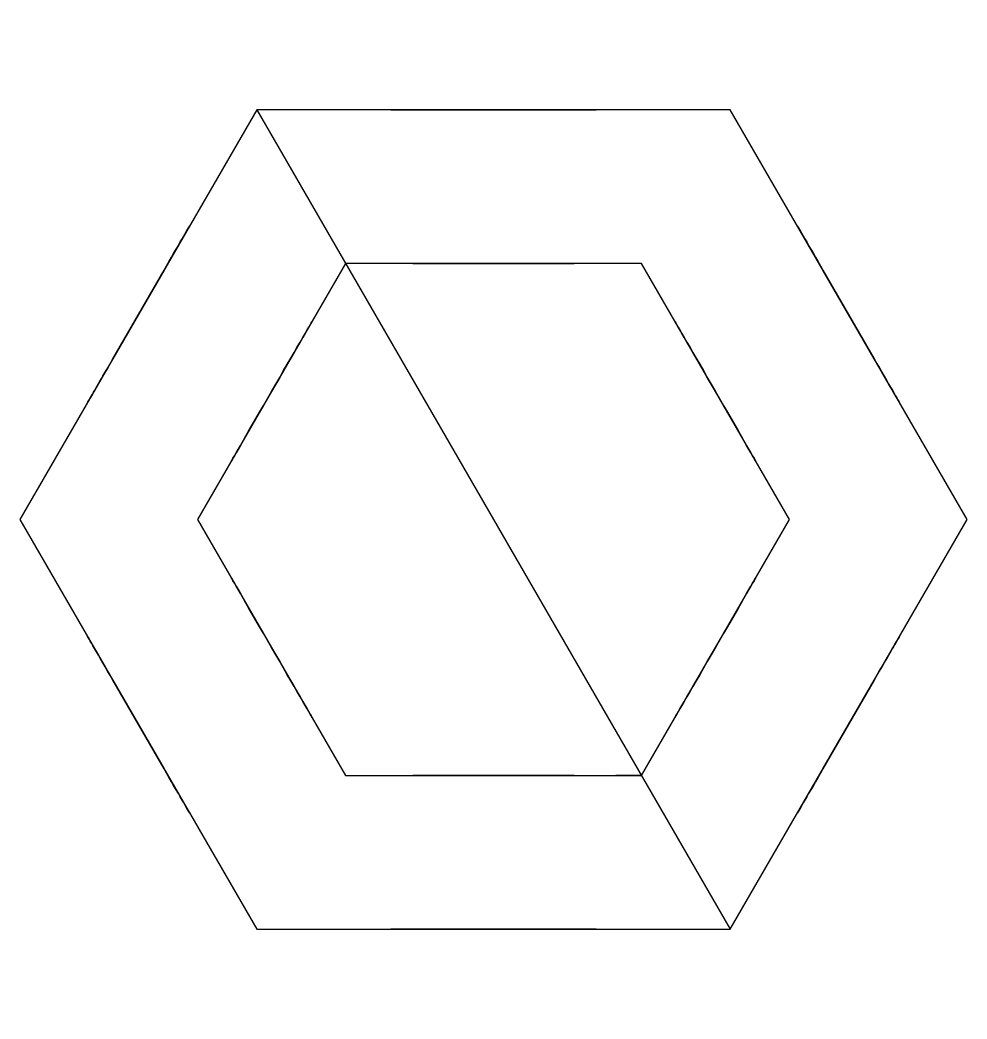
# Model space of a CAD drawing. Header units: millimetres. Extents: x 16.5 to 34.9, y 14.8 to 34.3.
import ezdxf

# ---------------------------------------------------------------- set-up
doc = ezdxf.new("R2010")
doc.units = ezdxf.units.MM
doc.layers.add('Contur', color=4, linetype='Continuous')

# ---------------------------------------------------------------- blocks, each defined once
blk = doc.blocks.new('*U3')
at = {"extrusion": (0.866025, -0.5, 0)}
blk.add_circle((0, 0), 1.575, dxfattribs=at)
blk = doc.blocks.new('*U4')
at = {"layer": 'Contur', "color": 0, "linetype": 'ByBlock', "lineweight": -2, "transparency": 16777216}
for p, rotation in [((13.496, 15.123, 6), 120), ((9.166, 12.623, 6), 180), ((17.826, 12.623, 6), 59.99999999999997), ((9.166, 7.623, 6), 239.9999999999999), ((13.496, 5.123, 6), 299.9999999999999)]:
    blk.add_blockref('*U3', p, dxfattribs=dict(at, rotation=rotation))
blk.add_blockref('*U3', (17.826, 7.623, 6), dxfattribs=at)
blk = doc.blocks.new('*U5')
at = {"extrusion": (0.866025, -0.5, -8.88178e-16)}
blk.add_lwpolyline([(1, -1, 1), (1, 1), (-1, 1, 1), (-1, -1)], format="xyb", close=True, dxfattribs=at)
blk = doc.blocks.new('*U6')
at = {"layer": 'Contur', "color": 0, "linetype": 'ByBlock', "lineweight": -2, "transparency": 16777216}
for p, rotation in [((13.496, 18.123, 1.5), 120), ((6.568, 14.123, 1.5), 180), ((20.424, 14.123, 1.5), 59.99999999999996), ((6.568, 6.123, 1.5), 239.9999999999999), ((13.496, 2.123, 1.5), 299.9999999999999)]:
    blk.add_blockref('*U5', p, dxfattribs=dict(at, rotation=rotation))
blk.add_blockref('*U5', (20.424, 6.123, 1.5), dxfattribs=at)

msp = doc.modelspace()

# ---------------------------------------------------------------- linework, layer by layer
at = {"layer": 'Contur', "extrusion": (0.866025, -0.5, -8.88178e-16)}
msp.add_line((21.075, 32.582), (30.313, 16.582), dxfattribs=at)
at = {"layer": 'Contur'}
for q in [(28.831, 20.015), (28.081, 19.582)]:
    msp.add_line((28.581, 19.582), q, dxfattribs=at)
for points in [[(21.075, 32.582), (16.456, 24.582), (21.075, 16.582), (30.313, 16.582), (34.932, 24.582), (30.313, 32.582)], [(22.807, 29.582), (19.92, 24.582), (22.807, 19.582), (28.581, 19.582), (31.467, 24.582), (28.581, 29.582)]]:
    msp.add_lwpolyline(points, close=True, dxfattribs=at)

# ---------------------------------------------------------------- block references
for name in ['*U6', '*U4']:
    msp.add_blockref(name, (12.198, 14.459), dxfattribs=at)

doc.saveas('drawing.dxf')
